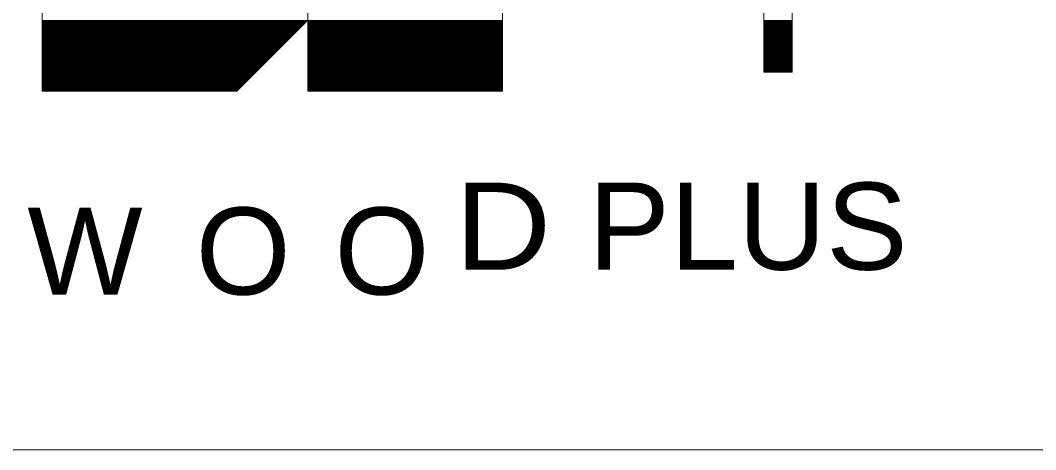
# Model space of a CAD drawing. Units: millimetres at full size; details may follow other scales. Extents: x -1000 to 1000, y -692 to 692.
# Drawn here: x -810.7 to -703.8, y -692.5 to -647.3 of the extents above; entities that cross this region are included whole.
import ezdxf
from ezdxf.enums import TextEntityAlignment as Align

# ---------------------------------------------------------------- set-up
doc = ezdxf.new("R2010")
doc.units = ezdxf.units.MM
doc.header["$LTSCALE"] = 5
doc.layers.add('1-1_0', color=7, linetype='Continuous', lineweight=20)
doc.layers.add('8-0', color=7, linetype='Continuous', lineweight=9)
doc.styles.add('AR ADGothicJP Medium', font='')
doc.styles.get('AR ADGothicJP Medium').set_extended_font_data('AR ADGothicJP Medium')

msp = doc.modelspace()

# ---------------------------------------------------------------- linework, layer by layer
at = {"layer": '1-1_0'}
msp.add_lwpolyline([(-1000, -692.5), (1000, -692.5), (1000, 692.5), (-1000, 692.5)], close=True, dxfattribs=at)
at = {"layer": '8-0', "lineweight": 20}
for p, q in [((-808.407, -654.776), (-808.407, -604.776)), ((-780.407, -654.776), (-780.407, -604.776)), ((-759.907, -654.776), (-759.907, -604.776)), ((-732.407, -630.276), (-732.407, -652.776)), ((-787.907, -654.776), (-780.407, -647.276)), ((-732.407, -652.776), (-729.407, -652.776)), ((-808.407, -654.776), (-787.907, -654.776)), ((-780.407, -654.776), (-759.907, -654.776))]:
    msp.add_line(p, q, dxfattribs=at)
at = {"layer": '8-0'}
for p, q in [((-808.407, -647.325), (-780.456, -647.325)), ((-808.407, -647.375), (-780.506, -647.375)), ((-808.407, -647.425), (-780.556, -647.425)), ((-808.407, -647.475), (-780.606, -647.475)), ((-808.407, -647.525), (-780.656, -647.525)), ((-808.407, -647.575), (-780.706, -647.575)), ((-808.407, -647.625), (-780.756, -647.625)), ((-808.407, -647.675), (-780.806, -647.675)), ((-808.407, -647.725), (-780.856, -647.725)), ((-808.407, -647.775), (-780.906, -647.775)), ((-808.407, -647.825), (-780.956, -647.825)), ((-808.407, -647.875), (-781.006, -647.875)), ((-808.407, -647.925), (-781.056, -647.925)), ((-808.407, -647.975), (-781.106, -647.975)), ((-780.407, -647.325), (-759.907, -647.325)), ((-780.407, -647.375), (-759.907, -647.375)), ((-780.407, -647.425), (-759.907, -647.425)), ((-780.407, -647.475), (-759.907, -647.475)), ((-780.407, -647.525), (-759.907, -647.525)), ((-780.407, -647.575), (-759.907, -647.575)), ((-780.407, -647.625), (-759.907, -647.625)), ((-780.407, -647.675), (-759.907, -647.675)), ((-780.407, -647.725), (-759.907, -647.725)), ((-780.407, -647.775), (-759.907, -647.775)), ((-780.407, -647.825), (-759.907, -647.825)), ((-780.407, -647.875), (-759.907, -647.875)), ((-780.407, -647.925), (-759.907, -647.925)), ((-780.407, -647.975), (-759.907, -647.975)), ((-732.407, -647.325), (-729.407, -647.325)), ((-732.407, -647.375), (-729.407, -647.375)), ((-732.407, -647.425), (-729.407, -647.425)), ((-732.407, -647.475), (-729.407, -647.475)), ((-732.407, -647.525), (-729.407, -647.525)), ((-732.407, -647.575), (-729.407, -647.575)), ((-732.407, -647.625), (-729.407, -647.625)), ((-732.407, -647.675), (-729.407, -647.675)), ((-732.407, -647.725), (-729.407, -647.725)), ((-732.407, -647.775), (-729.407, -647.775)), ((-732.407, -647.825), (-729.407, -647.825)), ((-732.407, -647.875), (-729.407, -647.875)), ((-732.407, -647.925), (-729.407, -647.925)), ((-732.407, -647.975), (-729.407, -647.975)), ((-808.407, -648.025), (-781.156, -648.025)), ((-808.407, -648.075), (-781.206, -648.075)), ((-808.407, -648.125), (-781.256, -648.125)), ((-808.407, -648.175), (-781.306, -648.175)), ((-808.407, -648.225), (-781.356, -648.225)), ((-808.407, -648.275), (-781.406, -648.275)), ((-808.407, -648.325), (-781.456, -648.325)), ((-808.407, -648.375), (-781.506, -648.375)), ((-808.407, -648.425), (-781.556, -648.425)), ((-808.407, -648.475), (-781.606, -648.475)), ((-808.407, -648.525), (-781.656, -648.525)), ((-808.407, -648.575), (-781.706, -648.575)), ((-808.407, -648.625), (-781.756, -648.625)), ((-808.407, -648.675), (-781.806, -648.675)), ((-808.407, -648.725), (-781.856, -648.725)), ((-808.407, -648.775), (-781.906, -648.775)), ((-808.407, -648.825), (-781.956, -648.825)), ((-808.407, -648.875), (-782.006, -648.875)), ((-808.407, -648.925), (-782.056, -648.925)), ((-808.407, -648.975), (-782.106, -648.975)), ((-808.407, -649.025), (-782.156, -649.025)), ((-780.407, -648.025), (-759.907, -648.025)), ((-780.407, -648.075), (-759.907, -648.075)), ((-780.407, -648.125), (-759.907, -648.125)), ((-780.407, -648.175), (-759.907, -648.175)), ((-780.407, -648.225), (-759.907, -648.225)), ((-780.407, -648.275), (-759.907, -648.275)), ((-780.407, -648.325), (-759.907, -648.325)), ((-780.407, -648.375), (-759.907, -648.375)), ((-780.407, -648.425), (-759.907, -648.425)), ((-780.407, -648.475), (-759.907, -648.475)), ((-780.407, -648.525), (-759.907, -648.525)), ((-780.407, -648.575), (-759.907, -648.575)), ((-780.407, -648.625), (-759.907, -648.625)), ((-780.407, -648.675), (-759.907, -648.675)), ((-780.407, -648.725), (-759.907, -648.725)), ((-780.407, -648.775), (-759.907, -648.775)), ((-780.407, -648.825), (-759.907, -648.825)), ((-780.407, -648.875), (-759.907, -648.875)), ((-780.407, -648.925), (-759.907, -648.925)), ((-780.407, -648.975), (-759.907, -648.975)), ((-780.407, -649.025), (-759.907, -649.025)), ((-732.407, -648.025), (-729.407, -648.025)), ((-732.407, -648.075), (-729.407, -648.075)), ((-732.407, -648.125), (-729.407, -648.125)), ((-732.407, -648.175), (-729.407, -648.175)), ((-732.407, -648.225), (-729.407, -648.225)), ((-732.407, -648.275), (-729.407, -648.275)), ((-732.407, -648.325), (-729.407, -648.325)), ((-732.407, -648.375), (-729.407, -648.375)), ((-732.407, -648.425), (-729.407, -648.425)), ((-732.407, -648.475), (-729.407, -648.475)), ((-732.407, -648.525), (-729.407, -648.525)), ((-732.407, -648.575), (-729.407, -648.575)), ((-732.407, -648.625), (-729.407, -648.625)), ((-732.407, -648.675), (-729.407, -648.675)), ((-732.407, -648.725), (-729.407, -648.725)), ((-732.407, -648.775), (-729.407, -648.775)), ((-732.407, -648.825), (-729.407, -648.825)), ((-732.407, -648.875), (-729.407, -648.875)), ((-732.407, -648.925), (-729.407, -648.925)), ((-732.407, -648.975), (-729.407, -648.975)), ((-732.407, -649.025), (-729.407, -649.025)), ((-808.407, -649.075), (-782.206, -649.075)), ((-808.407, -649.125), (-782.256, -649.125)), ((-808.407, -649.175), (-782.306, -649.175)), ((-808.407, -649.225), (-782.356, -649.225)), ((-808.407, -649.275), (-782.406, -649.275)), ((-808.407, -649.325), (-782.456, -649.325)), ((-808.407, -649.375), (-782.506, -649.375)), ((-808.407, -649.425), (-782.556, -649.425)), ((-808.407, -649.475), (-782.606, -649.475)), ((-808.407, -649.525), (-782.656, -649.525)), ((-808.407, -649.575), (-782.706, -649.575)), ((-808.407, -649.625), (-782.756, -649.625)), ((-808.407, -649.675), (-782.806, -649.675)), ((-808.407, -649.725), (-782.856, -649.725)), ((-808.407, -649.775), (-782.906, -649.775)), ((-808.407, -649.825), (-782.956, -649.825)), ((-808.407, -649.875), (-783.006, -649.875)), ((-808.407, -649.925), (-783.056, -649.925)), ((-808.407, -649.975), (-783.106, -649.975)), ((-808.407, -650.025), (-783.156, -650.025)), ((-808.407, -650.075), (-783.206, -650.075)), ((-808.407, -650.125), (-783.256, -650.125)), ((-780.407, -649.075), (-759.907, -649.075)), ((-780.407, -649.125), (-759.907, -649.125)), ((-780.407, -649.175), (-759.907, -649.175)), ((-780.407, -649.225), (-759.907, -649.225)), ((-780.407, -649.275), (-759.907, -649.275)), ((-780.407, -649.325), (-759.907, -649.325)), ((-780.407, -649.375), (-759.907, -649.375)), ((-780.407, -649.425), (-759.907, -649.425)), ((-780.407, -649.475), (-759.907, -649.475)), ((-780.407, -649.525), (-759.907, -649.525)), ((-780.407, -649.575), (-759.907, -649.575)), ((-780.407, -649.625), (-759.907, -649.625)), ((-780.407, -649.675), (-759.907, -649.675)), ((-780.407, -649.725), (-759.907, -649.725)), ((-780.407, -649.775), (-759.907, -649.775)), ((-780.407, -649.825), (-759.907, -649.825)), ((-780.407, -649.875), (-759.907, -649.875)), ((-780.407, -649.925), (-759.907, -649.925)), ((-780.407, -649.975), (-759.907, -649.975)), ((-780.407, -650.025), (-759.907, -650.025)), ((-780.407, -650.075), (-759.907, -650.075)), ((-780.407, -650.125), (-759.907, -650.125)), ((-732.407, -649.075), (-729.407, -649.075)), ((-732.407, -649.125), (-729.407, -649.125)), ((-732.407, -649.175), (-729.407, -649.175)), ((-732.407, -649.225), (-729.407, -649.225)), ((-732.407, -649.275), (-729.407, -649.275)), ((-732.407, -649.325), (-729.407, -649.325)), ((-732.407, -649.375), (-729.407, -649.375)), ((-732.407, -649.425), (-729.407, -649.425)), ((-732.407, -649.475), (-729.407, -649.475)), ((-732.407, -649.525), (-729.407, -649.525)), ((-732.407, -649.575), (-729.407, -649.575)), ((-732.407, -649.625), (-729.407, -649.625)), ((-732.407, -649.675), (-729.407, -649.675)), ((-732.407, -649.725), (-729.407, -649.725)), ((-732.407, -649.775), (-729.407, -649.775)), ((-732.407, -649.825), (-729.407, -649.825)), ((-732.407, -649.875), (-729.407, -649.875)), ((-732.407, -649.925), (-729.407, -649.925)), ((-732.407, -649.975), (-729.407, -649.975)), ((-732.407, -650.025), (-729.407, -650.025)), ((-732.407, -650.075), (-729.407, -650.075)), ((-732.407, -650.125), (-729.407, -650.125)), ((-808.407, -650.175), (-783.306, -650.175)), ((-808.407, -650.225), (-783.356, -650.225)), ((-808.407, -650.275), (-783.406, -650.275)), ((-808.407, -650.325), (-783.456, -650.325)), ((-808.407, -650.375), (-783.506, -650.375)), ((-808.407, -650.425), (-783.556, -650.425)), ((-808.407, -650.475), (-783.606, -650.475)), ((-808.407, -650.525), (-783.656, -650.525)), ((-808.407, -650.575), (-783.706, -650.575)), ((-808.407, -650.625), (-783.756, -650.625)), ((-808.407, -650.675), (-783.806, -650.675)), ((-808.407, -650.725), (-783.856, -650.725)), ((-808.407, -650.775), (-783.906, -650.775)), ((-808.407, -650.825), (-783.956, -650.825)), ((-808.407, -650.875), (-784.006, -650.875)), ((-808.407, -650.925), (-784.056, -650.925)), ((-808.407, -650.975), (-784.106, -650.975)), ((-808.407, -651.025), (-784.156, -651.025)), ((-808.407, -651.075), (-784.206, -651.075)), ((-808.407, -651.125), (-784.256, -651.125)), ((-808.407, -651.175), (-784.306, -651.175)), ((-780.407, -650.175), (-759.907, -650.175)), ((-780.407, -650.225), (-759.907, -650.225)), ((-780.407, -650.275), (-759.907, -650.275)), ((-780.407, -650.325), (-759.907, -650.325)), ((-780.407, -650.375), (-759.907, -650.375)), ((-780.407, -650.425), (-759.907, -650.425)), ((-780.407, -650.475), (-759.907, -650.475)), ((-780.407, -650.525), (-759.907, -650.525)), ((-780.407, -650.575), (-759.907, -650.575)), ((-780.407, -650.625), (-759.907, -650.625)), ((-780.407, -650.675), (-759.907, -650.675)), ((-780.407, -650.725), (-759.907, -650.725)), ((-780.407, -650.775), (-759.907, -650.775)), ((-780.407, -650.825), (-759.907, -650.825)), ((-780.407, -650.875), (-759.907, -650.875)), ((-780.407, -650.925), (-759.907, -650.925)), ((-780.407, -650.975), (-759.907, -650.975)), ((-780.407, -651.025), (-759.907, -651.025)), ((-780.407, -651.075), (-759.907, -651.075)), ((-780.407, -651.125), (-759.907, -651.125)), ((-780.407, -651.175), (-759.907, -651.175)), ((-732.407, -650.175), (-729.407, -650.175)), ((-732.407, -650.225), (-729.407, -650.225)), ((-732.407, -650.275), (-729.407, -650.275)), ((-732.407, -650.325), (-729.407, -650.325)), ((-732.407, -650.375), (-729.407, -650.375)), ((-732.407, -650.425), (-729.407, -650.425)), ((-732.407, -650.475), (-729.407, -650.475)), ((-732.407, -650.525), (-729.407, -650.525)), ((-732.407, -650.575), (-729.407, -650.575)), ((-732.407, -650.625), (-729.407, -650.625)), ((-732.407, -650.675), (-729.407, -650.675)), ((-732.407, -650.725), (-729.407, -650.725)), ((-732.407, -650.775), (-729.407, -650.775)), ((-732.407, -650.825), (-729.407, -650.825)), ((-732.407, -650.875), (-729.407, -650.875)), ((-732.407, -650.925), (-729.407, -650.925)), ((-732.407, -650.975), (-729.407, -650.975)), ((-732.407, -651.025), (-729.407, -651.025)), ((-732.407, -651.075), (-729.407, -651.075)), ((-732.407, -651.125), (-729.407, -651.125)), ((-732.407, -651.175), (-729.407, -651.175)), ((-808.407, -651.225), (-784.356, -651.225)), ((-808.407, -651.275), (-784.406, -651.275)), ((-808.407, -651.325), (-784.456, -651.325)), ((-808.407, -651.375), (-784.506, -651.375)), ((-808.407, -651.425), (-784.556, -651.425)), ((-808.407, -651.475), (-784.606, -651.475)), ((-808.407, -651.525), (-784.656, -651.525)), ((-808.407, -651.575), (-784.706, -651.575)), ((-808.407, -651.625), (-784.756, -651.625)), ((-808.407, -651.675), (-784.806, -651.675)), ((-808.407, -651.725), (-784.856, -651.725)), ((-808.407, -651.775), (-784.906, -651.775)), ((-808.407, -651.825), (-784.956, -651.825)), ((-808.407, -651.875), (-785.006, -651.875)), ((-808.407, -651.925), (-785.056, -651.925)), ((-808.407, -651.975), (-785.106, -651.975)), ((-808.407, -652.025), (-785.156, -652.025)), ((-808.407, -652.075), (-785.206, -652.075)), ((-808.407, -652.125), (-785.256, -652.125)), ((-808.407, -652.175), (-785.306, -652.175)), ((-808.407, -652.225), (-785.356, -652.225)), ((-780.407, -651.225), (-759.907, -651.225)), ((-780.407, -651.275), (-759.907, -651.275)), ((-780.407, -651.325), (-759.907, -651.325)), ((-780.407, -651.375), (-759.907, -651.375)), ((-780.407, -651.425), (-759.907, -651.425)), ((-780.407, -651.475), (-759.907, -651.475)), ((-780.407, -651.525), (-759.907, -651.525)), ((-780.407, -651.575), (-759.907, -651.575)), ((-780.407, -651.625), (-759.907, -651.625)), ((-780.407, -651.675), (-759.907, -651.675)), ((-780.407, -651.725), (-759.907, -651.725)), ((-780.407, -651.775), (-759.907, -651.775)), ((-780.407, -651.825), (-759.907, -651.825)), ((-780.407, -651.875), (-759.907, -651.875)), ((-780.407, -651.925), (-759.907, -651.925)), ((-780.407, -651.975), (-759.907, -651.975)), ((-780.407, -652.025), (-759.907, -652.025)), ((-780.407, -652.075), (-759.907, -652.075)), ((-780.407, -652.125), (-759.907, -652.125)), ((-780.407, -652.175), (-759.907, -652.175)), ((-780.407, -652.225), (-759.907, -652.225)), ((-732.407, -651.225), (-729.407, -651.225)), ((-732.407, -651.275), (-729.407, -651.275)), ((-732.407, -651.325), (-729.407, -651.325)), ((-732.407, -651.375), (-729.407, -651.375)), ((-732.407, -651.425), (-729.407, -651.425)), ((-732.407, -651.475), (-729.407, -651.475)), ((-732.407, -651.525), (-729.407, -651.525)), ((-732.407, -651.575), (-729.407, -651.575)), ((-732.407, -651.625), (-729.407, -651.625)), ((-732.407, -651.675), (-729.407, -651.675)), ((-732.407, -651.725), (-729.407, -651.725)), ((-732.407, -651.775), (-729.407, -651.775)), ((-732.407, -651.825), (-729.407, -651.825)), ((-732.407, -651.875), (-729.407, -651.875)), ((-732.407, -651.925), (-729.407, -651.925)), ((-732.407, -651.975), (-729.407, -651.975)), ((-732.407, -652.025), (-729.407, -652.025)), ((-732.407, -652.075), (-729.407, -652.075)), ((-732.407, -652.125), (-729.407, -652.125)), ((-732.407, -652.175), (-729.407, -652.175)), ((-732.407, -652.225), (-729.407, -652.225)), ((-808.407, -652.275), (-785.406, -652.275)), ((-808.407, -652.325), (-785.456, -652.325)), ((-808.407, -652.375), (-785.506, -652.375)), ((-808.407, -652.425), (-785.556, -652.425)), ((-808.407, -652.475), (-785.606, -652.475)), ((-808.407, -652.525), (-785.656, -652.525)), ((-808.407, -652.575), (-785.706, -652.575)), ((-808.407, -652.625), (-785.756, -652.625)), ((-808.407, -652.675), (-785.806, -652.675)), ((-808.407, -652.725), (-785.856, -652.725)), ((-808.407, -652.775), (-785.906, -652.775)), ((-808.407, -652.825), (-785.956, -652.825)), ((-808.407, -652.875), (-786.006, -652.875)), ((-808.407, -652.925), (-786.056, -652.925)), ((-808.407, -652.975), (-786.106, -652.975)), ((-808.407, -653.025), (-786.156, -653.025)), ((-808.407, -653.075), (-786.206, -653.075)), ((-808.407, -653.125), (-786.256, -653.125)), ((-808.407, -653.175), (-786.306, -653.175)), ((-808.407, -653.225), (-786.356, -653.225)), ((-808.407, -653.275), (-786.406, -653.275)), ((-808.407, -653.325), (-786.456, -653.325)), ((-780.407, -652.275), (-759.907, -652.275)), ((-780.407, -652.325), (-759.907, -652.325)), ((-780.407, -652.375), (-759.907, -652.375)), ((-780.407, -652.425), (-759.907, -652.425)), ((-780.407, -652.475), (-759.907, -652.475)), ((-780.407, -652.525), (-759.907, -652.525)), ((-780.407, -652.575), (-759.907, -652.575)), ((-780.407, -652.625), (-759.907, -652.625)), ((-780.407, -652.675), (-759.907, -652.675)), ((-780.407, -652.725), (-759.907, -652.725)), ((-780.407, -652.775), (-759.907, -652.775)), ((-780.407, -652.825), (-759.907, -652.825)), ((-780.407, -652.875), (-759.907, -652.875)), ((-780.407, -652.925), (-759.907, -652.925)), ((-780.407, -652.975), (-759.907, -652.975)), ((-780.407, -653.025), (-759.907, -653.025)), ((-780.407, -653.075), (-759.907, -653.075)), ((-780.407, -653.125), (-759.907, -653.125)), ((-780.407, -653.175), (-759.907, -653.175)), ((-780.407, -653.225), (-759.907, -653.225)), ((-780.407, -653.275), (-759.907, -653.275)), ((-780.407, -653.325), (-759.907, -653.325)), ((-732.407, -652.275), (-729.407, -652.275)), ((-732.407, -652.325), (-729.407, -652.325)), ((-732.407, -652.375), (-729.407, -652.375)), ((-732.407, -652.425), (-729.407, -652.425)), ((-732.407, -652.475), (-729.407, -652.475)), ((-732.407, -652.525), (-729.407, -652.525)), ((-732.407, -652.575), (-729.407, -652.575)), ((-732.407, -652.625), (-729.407, -652.625)), ((-732.407, -652.675), (-729.407, -652.675)), ((-732.407, -652.725), (-729.407, -652.725)), ((-732.407, -652.775), (-729.407, -652.775)), ((-808.407, -653.375), (-786.506, -653.375)), ((-808.407, -653.425), (-786.556, -653.425)), ((-808.407, -653.475), (-786.606, -653.475)), ((-808.407, -653.525), (-786.656, -653.525)), ((-808.407, -653.575), (-786.706, -653.575)), ((-808.407, -653.625), (-786.756, -653.625)), ((-808.407, -653.675), (-786.806, -653.675)), ((-808.407, -653.725), (-786.856, -653.725)), ((-808.407, -653.775), (-786.906, -653.775)), ((-808.407, -653.825), (-786.956, -653.825)), ((-808.407, -653.875), (-787.006, -653.875)), ((-808.407, -653.925), (-787.056, -653.925)), ((-808.407, -653.975), (-787.106, -653.975)), ((-808.407, -654.025), (-787.156, -654.025)), ((-808.407, -654.075), (-787.206, -654.075)), ((-808.407, -654.125), (-787.256, -654.125)), ((-808.407, -654.175), (-787.306, -654.175)), ((-808.407, -654.225), (-787.356, -654.225)), ((-808.407, -654.275), (-787.406, -654.275)), ((-808.407, -654.325), (-787.456, -654.325)), ((-808.407, -654.375), (-787.506, -654.375)), ((-780.407, -653.375), (-759.907, -653.375)), ((-780.407, -653.425), (-759.907, -653.425)), ((-780.407, -653.475), (-759.907, -653.475)), ((-780.407, -653.525), (-759.907, -653.525)), ((-780.407, -653.575), (-759.907, -653.575)), ((-780.407, -653.625), (-759.907, -653.625)), ((-780.407, -653.675), (-759.907, -653.675)), ((-780.407, -653.725), (-759.907, -653.725)), ((-780.407, -653.775), (-759.907, -653.775)), ((-780.407, -653.825), (-759.907, -653.825)), ((-780.407, -653.875), (-759.907, -653.875)), ((-780.407, -653.925), (-759.907, -653.925)), ((-780.407, -653.975), (-759.907, -653.975)), ((-780.407, -654.025), (-759.907, -654.025)), ((-780.407, -654.075), (-759.907, -654.075)), ((-780.407, -654.125), (-759.907, -654.125)), ((-780.407, -654.175), (-759.907, -654.175)), ((-780.407, -654.225), (-759.907, -654.225)), ((-780.407, -654.275), (-759.907, -654.275)), ((-780.407, -654.325), (-759.907, -654.325)), ((-780.407, -654.375), (-759.907, -654.375)), ((-808.407, -654.425), (-787.556, -654.425)), ((-808.407, -654.475), (-787.606, -654.475)), ((-808.407, -654.525), (-787.656, -654.525)), ((-808.407, -654.575), (-787.706, -654.575)), ((-808.407, -654.625), (-787.756, -654.625)), ((-808.407, -654.675), (-787.806, -654.675)), ((-808.407, -654.725), (-787.856, -654.725)), ((-808.407, -654.775), (-787.906, -654.775)), ((-780.407, -654.425), (-759.907, -654.425)), ((-780.407, -654.475), (-759.907, -654.475)), ((-780.407, -654.525), (-759.907, -654.525)), ((-780.407, -654.575), (-759.907, -654.575)), ((-780.407, -654.625), (-759.907, -654.625)), ((-780.407, -654.675), (-759.907, -654.675)), ((-780.407, -654.725), (-759.907, -654.725)), ((-780.407, -654.775), (-759.907, -654.775))]:
    msp.add_line(p, q, dxfattribs=at)
at = {"layer": '8-0', "lineweight": 20}
msp.add_lwpolyline([(-732.407, -630.276), (-729.407, -630.276), (-729.407, -652.776)], dxfattribs=at)

# ---------------------------------------------------------------- texts
at = {"layer": '8-0', "style": 'AR ADGothicJP Medium'}
for s, width, p in [('D', 1.15, (-764.964, -676.303)), (' PLUS', 1.05, (-754.445, -676.303))]:
    msp.add_text(s, height=9.164, dxfattribs=dict(at, width=width)).set_placement(p, align=Align.BOTTOM_LEFT)
at = {"layer": '8-0', "insert": (-809.964, -676.303), "char_height": 9.164, "attachment_point": 7, "style": 'AR ADGothicJP Medium'}
msp.add_mtext('\\T1.46;\\W1.05;WOO', dxfattribs=at)

doc.saveas('drawing.dxf')
